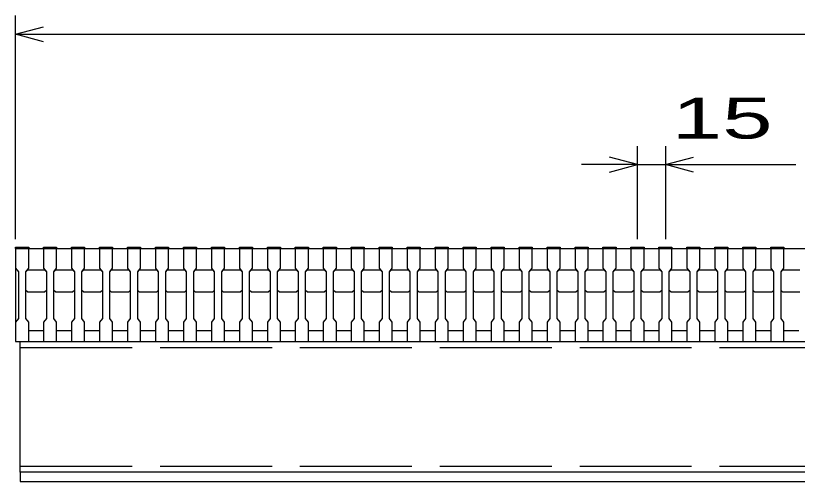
# Model space of a CAD drawing. Units: millimetres, scale not verified. Extents: x -1820 to 1731, y -1282 to 1054.
# Drawn here: x -1419 to -999.8, y -722.5 to -472.5 of the extents above; entities that cross this region are included whole.
import ezdxf
from ezdxf.enums import TextEntityAlignment as Align

# ---------------------------------------------------------------- set-up
doc = ezdxf.new("R2010")
doc.units = ezdxf.units.MM
doc.header["$LTSCALE"] = 10
doc.linetypes.add('DASHED', pattern=[7.5, 6, -1.5])
doc.layers.add('16', color=3, linetype='Continuous', lineweight=25)
doc.layers.add('22', color=4, linetype='Continuous', lineweight=25)
doc.styles.add('ベクトル', font='')
doc.styles.get('ベクトル').set_extended_font_data('ベクトル')

msp = doc.modelspace()

# ---------------------------------------------------------------- linework, layer by layer
at = {"layer": '16'}
for p, q in [((-1419, -597.5), (-1419, -596.8)), ((-1419, -596.8), (-1412, -596.8)), ((-1419, -597.5), (-1419, -608)), ((-1412, -597.5), (-1419, -597.5)), ((-1419, -597.5), (-1419, -641.5)), ((-1419, -597.5), (-424, -597.5)), ((-1412, -596.8), (-1412, -597.5)), ((-1412, -608), (-1412, -597.5)), ((-1404, -597.5), (-1404, -596.8)), ((-1404, -596.8), (-1397, -596.8)), ((-1404, -597.5), (-1404, -608)), ((-1397, -597.5), (-1404, -597.5)), ((-1397, -596.8), (-1397, -597.5)), ((-1397, -608), (-1397, -597.5)), ((-1389, -597.5), (-1389, -596.8)), ((-1389, -596.8), (-1382, -596.8)), ((-1389, -597.5), (-1389, -608)), ((-1382, -597.5), (-1389, -597.5)), ((-1382, -596.8), (-1382, -597.5)), ((-1382, -608), (-1382, -597.5)), ((-1374, -597.5), (-1374, -596.8)), ((-1374, -596.8), (-1367, -596.8)), ((-1374, -597.5), (-1374, -608)), ((-1367, -597.5), (-1374, -597.5)), ((-1367, -596.8), (-1367, -597.5)), ((-1367, -608), (-1367, -597.5)), ((-1359, -597.5), (-1359, -596.8)), ((-1359, -596.8), (-1352, -596.8)), ((-1359, -597.5), (-1359, -608)), ((-1352, -597.5), (-1359, -597.5)), ((-1352, -596.8), (-1352, -597.5)), ((-1352, -608), (-1352, -597.5)), ((-1344, -597.5), (-1344, -596.8)), ((-1344, -596.8), (-1337, -596.8)), ((-1344, -597.5), (-1344, -608)), ((-1337, -597.5), (-1344, -597.5)), ((-1337, -596.8), (-1337, -597.5)), ((-1337, -608), (-1337, -597.5)), ((-1329, -597.5), (-1329, -596.8)), ((-1329, -596.8), (-1322, -596.8)), ((-1329, -597.5), (-1329, -608)), ((-1322, -597.5), (-1329, -597.5)), ((-1322, -596.8), (-1322, -597.5)), ((-1322, -608), (-1322, -597.5)), ((-1314, -597.5), (-1314, -596.8)), ((-1314, -596.8), (-1307, -596.8)), ((-1314, -597.5), (-1314, -608)), ((-1307, -597.5), (-1314, -597.5)), ((-1307, -596.8), (-1307, -597.5)), ((-1307, -608), (-1307, -597.5)), ((-1299, -597.5), (-1299, -596.8)), ((-1299, -596.8), (-1292, -596.8)), ((-1299, -597.5), (-1299, -608)), ((-1292, -597.5), (-1299, -597.5)), ((-1292, -596.8), (-1292, -597.5)), ((-1292, -608), (-1292, -597.5)), ((-1284, -597.5), (-1284, -596.8)), ((-1284, -596.8), (-1277, -596.8)), ((-1284, -597.5), (-1284, -608)), ((-1277, -597.5), (-1284, -597.5)), ((-1277, -596.8), (-1277, -597.5)), ((-1277, -608), (-1277, -597.5)), ((-1269, -597.5), (-1269, -596.8)), ((-1269, -596.8), (-1262, -596.8)), ((-1269, -597.5), (-1269, -608)), ((-1262, -597.5), (-1269, -597.5)), ((-1262, -596.8), (-1262, -597.5)), ((-1262, -608), (-1262, -597.5)), ((-1254, -597.5), (-1254, -596.8)), ((-1254, -596.8), (-1247, -596.8)), ((-1254, -597.5), (-1254, -608)), ((-1247, -597.5), (-1254, -597.5)), ((-1247, -596.8), (-1247, -597.5)), ((-1247, -608), (-1247, -597.5)), ((-1239, -597.5), (-1239, -596.8)), ((-1239, -596.8), (-1232, -596.8)), ((-1239, -597.5), (-1239, -608)), ((-1232, -597.5), (-1239, -597.5)), ((-1232, -596.8), (-1232, -597.5)), ((-1232, -608), (-1232, -597.5)), ((-1224, -597.5), (-1224, -596.8)), ((-1224, -596.8), (-1217, -596.8)), ((-1224, -597.5), (-1224, -608)), ((-1217, -597.5), (-1224, -597.5)), ((-1217, -596.8), (-1217, -597.5)), ((-1217, -608), (-1217, -597.5)), ((-1209, -597.5), (-1209, -596.8)), ((-1209, -596.8), (-1202, -596.8)), ((-1209, -597.5), (-1209, -608)), ((-1202, -597.5), (-1209, -597.5)), ((-1202, -596.8), (-1202, -597.5)), ((-1202, -608), (-1202, -597.5)), ((-1194, -597.5), (-1194, -596.8)), ((-1194, -596.8), (-1187, -596.8)), ((-1194, -597.5), (-1194, -608)), ((-1187, -597.5), (-1194, -597.5)), ((-1187, -596.8), (-1187, -597.5)), ((-1187, -608), (-1187, -597.5)), ((-1179, -597.5), (-1179, -596.8)), ((-1179, -596.8), (-1172, -596.8)), ((-1179, -597.5), (-1179, -608)), ((-1172, -597.5), (-1179, -597.5)), ((-1172, -596.8), (-1172, -597.5)), ((-1172, -608), (-1172, -597.5)), ((-1164, -597.5), (-1164, -596.8)), ((-1164, -596.8), (-1157, -596.8)), ((-1164, -597.5), (-1164, -608)), ((-1157, -597.5), (-1164, -597.5)), ((-1157, -596.8), (-1157, -597.5)), ((-1157, -608), (-1157, -597.5)), ((-1149, -597.5), (-1149, -596.8)), ((-1149, -596.8), (-1142, -596.8)), ((-1149, -597.5), (-1149, -608)), ((-1142, -597.5), (-1149, -597.5)), ((-1142, -596.8), (-1142, -597.5)), ((-1142, -608), (-1142, -597.5)), ((-1134, -597.5), (-1134, -596.8)), ((-1134, -596.8), (-1127, -596.8)), ((-1134, -597.5), (-1134, -608)), ((-1127, -597.5), (-1134, -597.5)), ((-1127, -596.8), (-1127, -597.5)), ((-1127, -608), (-1127, -597.5)), ((-1119, -597.5), (-1119, -596.8)), ((-1119, -596.8), (-1112, -596.8)), ((-1119, -597.5), (-1119, -608)), ((-1112, -597.5), (-1119, -597.5)), ((-1112, -596.8), (-1112, -597.5)), ((-1112, -608), (-1112, -597.5)), ((-1104, -597.5), (-1104, -596.8)), ((-1104, -596.8), (-1097, -596.8)), ((-1104, -597.5), (-1104, -608)), ((-1097, -597.5), (-1104, -597.5)), ((-1097, -596.8), (-1097, -597.5)), ((-1097, -608), (-1097, -597.5)), ((-1089, -597.5), (-1089, -596.8)), ((-1089, -596.8), (-1082, -596.8)), ((-1089, -597.5), (-1089, -608)), ((-1082, -597.5), (-1089, -597.5)), ((-1082, -596.8), (-1082, -597.5)), ((-1082, -608), (-1082, -597.5)), ((-1074, -597.5), (-1074, -596.8)), ((-1074, -596.8), (-1067, -596.8)), ((-1074, -597.5), (-1074, -608)), ((-1067, -597.5), (-1074, -597.5)), ((-1067, -596.8), (-1067, -597.5)), ((-1067, -608), (-1067, -597.5)), ((-1059, -597.5), (-1059, -596.8)), ((-1059, -596.8), (-1052, -596.8)), ((-1059, -597.5), (-1059, -608)), ((-1052, -597.5), (-1059, -597.5)), ((-1052, -596.8), (-1052, -597.5)), ((-1052, -608), (-1052, -597.5)), ((-1044, -597.5), (-1044, -596.8)), ((-1044, -596.8), (-1037, -596.8)), ((-1044, -597.5), (-1044, -608)), ((-1037, -597.5), (-1044, -597.5)), ((-1037, -596.8), (-1037, -597.5)), ((-1037, -608), (-1037, -597.5)), ((-1029, -597.5), (-1029, -596.8)), ((-1029, -596.8), (-1022, -596.8)), ((-1029, -597.5), (-1029, -608)), ((-1022, -597.5), (-1029, -597.5)), ((-1022, -596.8), (-1022, -597.5)), ((-1022, -608), (-1022, -597.5)), ((-1014, -597.5), (-1014, -596.8)), ((-1014, -596.8), (-1007, -596.8)), ((-1014, -597.5), (-1014, -608)), ((-1007, -597.5), (-1014, -597.5)), ((-1007, -596.8), (-1007, -597.5)), ((-1007, -608), (-1007, -597.5)), ((-1419, -608), (-1417.5, -610)), ((-1417.5, -610), (-1417.5, -635)), ((-1413.5, -610), (-1412, -608)), ((-1413.5, -610), (-1412.5, -609)), ((-1413.5, -635), (-1413.5, -610)), ((-1412.5, -609), (-1403.5, -609)), ((-1404, -608), (-1402.5, -610)), ((-1403.5, -609), (-1402.5, -610)), ((-1402.5, -610), (-1402.5, -635)), ((-1398.5, -610), (-1397, -608)), ((-1398.5, -610), (-1397.5, -609)), ((-1398.5, -635), (-1398.5, -610)), ((-1397.5, -609), (-1388.5, -609)), ((-1389, -608), (-1387.5, -610)), ((-1388.5, -609), (-1387.5, -610)), ((-1387.5, -610), (-1387.5, -635)), ((-1383.5, -610), (-1382, -608)), ((-1383.5, -610), (-1382.5, -609)), ((-1383.5, -635), (-1383.5, -610)), ((-1382.5, -609), (-1373.5, -609)), ((-1374, -608), (-1372.5, -610)), ((-1373.5, -609), (-1372.5, -610)), ((-1372.5, -610), (-1372.5, -635)), ((-1368.5, -610), (-1367, -608)), ((-1368.5, -610), (-1367.5, -609)), ((-1368.5, -635), (-1368.5, -610)), ((-1367.5, -609), (-1358.5, -609)), ((-1359, -608), (-1357.5, -610)), ((-1358.5, -609), (-1357.5, -610)), ((-1357.5, -610), (-1357.5, -635)), ((-1353.5, -610), (-1352, -608)), ((-1353.5, -610), (-1352.5, -609)), ((-1353.5, -635), (-1353.5, -610)), ((-1352.5, -609), (-1343.5, -609)), ((-1344, -608), (-1342.5, -610)), ((-1343.5, -609), (-1342.5, -610)), ((-1342.5, -610), (-1342.5, -635)), ((-1338.5, -610), (-1337, -608)), ((-1338.5, -610), (-1337.5, -609)), ((-1338.5, -635), (-1338.5, -610)), ((-1337.5, -609), (-1328.5, -609)), ((-1329, -608), (-1327.5, -610)), ((-1328.5, -609), (-1327.5, -610)), ((-1327.5, -610), (-1327.5, -635)), ((-1323.5, -610), (-1322, -608)), ((-1323.5, -610), (-1322.5, -609)), ((-1323.5, -635), (-1323.5, -610)), ((-1322.5, -609), (-1313.5, -609)), ((-1314, -608), (-1312.5, -610)), ((-1313.5, -609), (-1312.5, -610)), ((-1312.5, -610), (-1312.5, -635)), ((-1308.5, -610), (-1307, -608)), ((-1308.5, -610), (-1307.5, -609)), ((-1308.5, -635), (-1308.5, -610)), ((-1307.5, -609), (-1298.5, -609)), ((-1299, -608), (-1297.5, -610)), ((-1298.5, -609), (-1297.5, -610)), ((-1297.5, -610), (-1297.5, -635)), ((-1293.5, -610), (-1292, -608)), ((-1293.5, -610), (-1292.5, -609)), ((-1293.5, -635), (-1293.5, -610)), ((-1292.5, -609), (-1283.5, -609)), ((-1284, -608), (-1282.5, -610)), ((-1283.5, -609), (-1282.5, -610)), ((-1282.5, -610), (-1282.5, -635)), ((-1278.5, -610), (-1277, -608)), ((-1278.5, -610), (-1277.5, -609)), ((-1278.5, -635), (-1278.5, -610)), ((-1277.5, -609), (-1268.5, -609)), ((-1269, -608), (-1267.5, -610)), ((-1268.5, -609), (-1267.5, -610)), ((-1267.5, -610), (-1267.5, -635)), ((-1263.5, -610), (-1262, -608)), ((-1263.5, -610), (-1262.5, -609)), ((-1263.5, -635), (-1263.5, -610)), ((-1262.5, -609), (-1253.5, -609)), ((-1254, -608), (-1252.5, -610)), ((-1253.5, -609), (-1252.5, -610)), ((-1252.5, -610), (-1252.5, -635)), ((-1248.5, -610), (-1247, -608)), ((-1248.5, -610), (-1247.5, -609)), ((-1248.5, -635), (-1248.5, -610)), ((-1247.5, -609), (-1238.5, -609)), ((-1239, -608), (-1237.5, -610)), ((-1238.5, -609), (-1237.5, -610)), ((-1237.5, -610), (-1237.5, -635)), ((-1233.5, -610), (-1232, -608)), ((-1233.5, -610), (-1232.5, -609)), ((-1233.5, -635), (-1233.5, -610)), ((-1232.5, -609), (-1223.5, -609)), ((-1224, -608), (-1222.5, -610)), ((-1223.5, -609), (-1222.5, -610)), ((-1222.5, -610), (-1222.5, -635)), ((-1218.5, -610), (-1217, -608)), ((-1218.5, -610), (-1217.5, -609)), ((-1218.5, -635), (-1218.5, -610)), ((-1217.5, -609), (-1208.5, -609)), ((-1209, -608), (-1207.5, -610)), ((-1208.5, -609), (-1207.5, -610)), ((-1207.5, -610), (-1207.5, -635)), ((-1203.5, -610), (-1202, -608)), ((-1203.5, -610), (-1202.5, -609)), ((-1203.5, -635), (-1203.5, -610)), ((-1202.5, -609), (-1193.5, -609)), ((-1194, -608), (-1192.5, -610)), ((-1193.5, -609), (-1192.5, -610)), ((-1192.5, -610), (-1192.5, -635)), ((-1188.5, -610), (-1187, -608)), ((-1188.5, -610), (-1187.5, -609)), ((-1188.5, -635), (-1188.5, -610)), ((-1187.5, -609), (-1178.5, -609)), ((-1179, -608), (-1177.5, -610)), ((-1178.5, -609), (-1177.5, -610)), ((-1177.5, -610), (-1177.5, -635)), ((-1173.5, -610), (-1172, -608)), ((-1173.5, -610), (-1172.5, -609)), ((-1173.5, -635), (-1173.5, -610)), ((-1172.5, -609), (-1163.5, -609)), ((-1164, -608), (-1162.5, -610)), ((-1163.5, -609), (-1162.5, -610)), ((-1162.5, -610), (-1162.5, -635)), ((-1158.5, -610), (-1157, -608)), ((-1158.5, -610), (-1157.5, -609)), ((-1158.5, -635), (-1158.5, -610)), ((-1157.5, -609), (-1148.5, -609)), ((-1149, -608), (-1147.5, -610)), ((-1148.5, -609), (-1147.5, -610)), ((-1147.5, -610), (-1147.5, -635)), ((-1143.5, -610), (-1142, -608)), ((-1143.5, -610), (-1142.5, -609)), ((-1143.5, -635), (-1143.5, -610)), ((-1142.5, -609), (-1133.5, -609)), ((-1134, -608), (-1132.5, -610)), ((-1133.5, -609), (-1132.5, -610)), ((-1132.5, -610), (-1132.5, -635)), ((-1128.5, -610), (-1127, -608)), ((-1128.5, -610), (-1127.5, -609)), ((-1128.5, -635), (-1128.5, -610)), ((-1127.5, -609), (-1118.5, -609)), ((-1119, -608), (-1117.5, -610)), ((-1118.5, -609), (-1117.5, -610)), ((-1117.5, -610), (-1117.5, -635)), ((-1113.5, -610), (-1112, -608)), ((-1113.5, -610), (-1112.5, -609)), ((-1113.5, -635), (-1113.5, -610)), ((-1112.5, -609), (-1103.5, -609)), ((-1104, -608), (-1102.5, -610)), ((-1103.5, -609), (-1102.5, -610)), ((-1102.5, -610), (-1102.5, -635)), ((-1098.5, -610), (-1097, -608)), ((-1098.5, -610), (-1097.5, -609)), ((-1098.5, -635), (-1098.5, -610)), ((-1097.5, -609), (-1088.5, -609)), ((-1089, -608), (-1087.5, -610)), ((-1088.5, -609), (-1087.5, -610)), ((-1087.5, -610), (-1087.5, -635)), ((-1083.5, -610), (-1082, -608)), ((-1083.5, -610), (-1082.5, -609)), ((-1083.5, -635), (-1083.5, -610)), ((-1082.5, -609), (-1073.5, -609)), ((-1074, -608), (-1072.5, -610)), ((-1073.5, -609), (-1072.5, -610)), ((-1072.5, -610), (-1072.5, -635)), ((-1068.5, -610), (-1067, -608)), ((-1068.5, -610), (-1067.5, -609)), ((-1068.5, -635), (-1068.5, -610)), ((-1067.5, -609), (-1058.5, -609)), ((-1059, -608), (-1057.5, -610)), ((-1058.5, -609), (-1057.5, -610)), ((-1057.5, -610), (-1057.5, -635)), ((-1053.5, -610), (-1052, -608)), ((-1053.5, -610), (-1052.5, -609)), ((-1053.5, -635), (-1053.5, -610)), ((-1052.5, -609), (-1043.5, -609)), ((-1044, -608), (-1042.5, -610)), ((-1043.5, -609), (-1042.5, -610)), ((-1042.5, -610), (-1042.5, -635)), ((-1038.5, -610), (-1037, -608)), ((-1038.5, -610), (-1037.5, -609)), ((-1038.5, -635), (-1038.5, -610)), ((-1037.5, -609), (-1028.5, -609)), ((-1029, -608), (-1027.5, -610)), ((-1028.5, -609), (-1027.5, -610)), ((-1027.5, -610), (-1027.5, -635)), ((-1023.5, -610), (-1022, -608)), ((-1023.5, -610), (-1022.5, -609)), ((-1023.5, -635), (-1023.5, -610)), ((-1022.5, -609), (-1013.5, -609)), ((-1014, -608), (-1012.5, -610)), ((-1013.5, -609), (-1012.5, -610)), ((-1012.5, -610), (-1012.5, -635)), ((-1008.5, -610), (-1007, -608)), ((-1008.5, -610), (-1007.5, -609)), ((-1008.5, -635), (-1008.5, -610)), ((-1007.5, -609), (-998.5, -609)), ((-1412.5, -621), (-1413.5, -620)), ((-1402.5, -620), (-1403.5, -621)), ((-1397.5, -621), (-1398.5, -620)), ((-1387.5, -620), (-1388.5, -621)), ((-1382.5, -621), (-1383.5, -620)), ((-1372.5, -620), (-1373.5, -621)), ((-1367.5, -621), (-1368.5, -620)), ((-1357.5, -620), (-1358.5, -621)), ((-1352.5, -621), (-1353.5, -620)), ((-1342.5, -620), (-1343.5, -621)), ((-1337.5, -621), (-1338.5, -620)), ((-1327.5, -620), (-1328.5, -621)), ((-1322.5, -621), (-1323.5, -620)), ((-1312.5, -620), (-1313.5, -621)), ((-1307.5, -621), (-1308.5, -620)), ((-1297.5, -620), (-1298.5, -621)), ((-1292.5, -621), (-1293.5, -620)), ((-1282.5, -620), (-1283.5, -621)), ((-1277.5, -621), (-1278.5, -620)), ((-1267.5, -620), (-1268.5, -621)), ((-1262.5, -621), (-1263.5, -620)), ((-1252.5, -620), (-1253.5, -621)), ((-1247.5, -621), (-1248.5, -620)), ((-1237.5, -620), (-1238.5, -621)), ((-1232.5, -621), (-1233.5, -620)), ((-1222.5, -620), (-1223.5, -621)), ((-1217.5, -621), (-1218.5, -620)), ((-1207.5, -620), (-1208.5, -621)), ((-1202.5, -621), (-1203.5, -620)), ((-1192.5, -620), (-1193.5, -621)), ((-1187.5, -621), (-1188.5, -620)), ((-1177.5, -620), (-1178.5, -621)), ((-1172.5, -621), (-1173.5, -620)), ((-1162.5, -620), (-1163.5, -621)), ((-1157.5, -621), (-1158.5, -620)), ((-1147.5, -620), (-1148.5, -621)), ((-1142.5, -621), (-1143.5, -620)), ((-1132.5, -620), (-1133.5, -621)), ((-1127.5, -621), (-1128.5, -620)), ((-1117.5, -620), (-1118.5, -621)), ((-1112.5, -621), (-1113.5, -620)), ((-1102.5, -620), (-1103.5, -621)), ((-1097.5, -621), (-1098.5, -620)), ((-1087.5, -620), (-1088.5, -621)), ((-1082.5, -621), (-1083.5, -620)), ((-1072.5, -620), (-1073.5, -621)), ((-1067.5, -621), (-1068.5, -620)), ((-1057.5, -620), (-1058.5, -621)), ((-1052.5, -621), (-1053.5, -620)), ((-1042.5, -620), (-1043.5, -621)), ((-1037.5, -621), (-1038.5, -620)), ((-1027.5, -620), (-1028.5, -621)), ((-1022.5, -621), (-1023.5, -620)), ((-1012.5, -620), (-1013.5, -621)), ((-1007.5, -621), (-1008.5, -620)), ((-1403.5, -621), (-1412.5, -621)), ((-1388.5, -621), (-1397.5, -621)), ((-1373.5, -621), (-1382.5, -621)), ((-1358.5, -621), (-1367.5, -621)), ((-1343.5, -621), (-1352.5, -621)), ((-1328.5, -621), (-1337.5, -621)), ((-1313.5, -621), (-1322.5, -621)), ((-1298.5, -621), (-1307.5, -621)), ((-1283.5, -621), (-1292.5, -621)), ((-1268.5, -621), (-1277.5, -621)), ((-1253.5, -621), (-1262.5, -621)), ((-1238.5, -621), (-1247.5, -621)), ((-1223.5, -621), (-1232.5, -621)), ((-1208.5, -621), (-1217.5, -621)), ((-1193.5, -621), (-1202.5, -621)), ((-1178.5, -621), (-1187.5, -621)), ((-1163.5, -621), (-1172.5, -621)), ((-1148.5, -621), (-1157.5, -621)), ((-1133.5, -621), (-1142.5, -621)), ((-1118.5, -621), (-1127.5, -621)), ((-1103.5, -621), (-1112.5, -621)), ((-1088.5, -621), (-1097.5, -621)), ((-1073.5, -621), (-1082.5, -621)), ((-1058.5, -621), (-1067.5, -621)), ((-1043.5, -621), (-1052.5, -621)), ((-1028.5, -621), (-1037.5, -621)), ((-1013.5, -621), (-1022.5, -621)), ((-998.5, -621), (-1007.5, -621)), ((-1417.5, -635), (-1419, -637)), ((-1419, -637), (-1419, -647.5)), ((-1412, -637), (-1413.5, -635)), ((-1412, -647.5), (-1412, -637)), ((-1402.5, -635), (-1404, -637)), ((-1404, -637), (-1404, -647.5)), ((-1397, -637), (-1398.5, -635)), ((-1397, -647.5), (-1397, -637)), ((-1387.5, -635), (-1389, -637)), ((-1389, -637), (-1389, -647.5)), ((-1382, -637), (-1383.5, -635)), ((-1382, -647.5), (-1382, -637)), ((-1372.5, -635), (-1374, -637)), ((-1374, -637), (-1374, -647.5)), ((-1367, -637), (-1368.5, -635)), ((-1367, -647.5), (-1367, -637)), ((-1357.5, -635), (-1359, -637)), ((-1359, -637), (-1359, -647.5)), ((-1352, -637), (-1353.5, -635)), ((-1352, -647.5), (-1352, -637)), ((-1342.5, -635), (-1344, -637)), ((-1344, -637), (-1344, -647.5)), ((-1337, -637), (-1338.5, -635)), ((-1337, -647.5), (-1337, -637)), ((-1327.5, -635), (-1329, -637)), ((-1329, -637), (-1329, -647.5)), ((-1322, -637), (-1323.5, -635)), ((-1322, -647.5), (-1322, -637)), ((-1312.5, -635), (-1314, -637)), ((-1314, -637), (-1314, -647.5)), ((-1307, -637), (-1308.5, -635)), ((-1307, -647.5), (-1307, -637)), ((-1297.5, -635), (-1299, -637)), ((-1299, -637), (-1299, -647.5)), ((-1292, -637), (-1293.5, -635)), ((-1292, -647.5), (-1292, -637)), ((-1282.5, -635), (-1284, -637)), ((-1284, -637), (-1284, -647.5)), ((-1277, -637), (-1278.5, -635)), ((-1277, -647.5), (-1277, -637)), ((-1267.5, -635), (-1269, -637)), ((-1269, -637), (-1269, -647.5)), ((-1262, -637), (-1263.5, -635)), ((-1262, -647.5), (-1262, -637)), ((-1252.5, -635), (-1254, -637)), ((-1254, -637), (-1254, -647.5)), ((-1247, -637), (-1248.5, -635)), ((-1247, -647.5), (-1247, -637)), ((-1237.5, -635), (-1239, -637)), ((-1239, -637), (-1239, -647.5)), ((-1232, -637), (-1233.5, -635)), ((-1232, -647.5), (-1232, -637)), ((-1222.5, -635), (-1224, -637)), ((-1224, -637), (-1224, -647.5)), ((-1217, -637), (-1218.5, -635)), ((-1217, -647.5), (-1217, -637)), ((-1207.5, -635), (-1209, -637)), ((-1209, -637), (-1209, -647.5)), ((-1202, -637), (-1203.5, -635)), ((-1202, -647.5), (-1202, -637)), ((-1192.5, -635), (-1194, -637)), ((-1194, -637), (-1194, -647.5)), ((-1187, -637), (-1188.5, -635)), ((-1187, -647.5), (-1187, -637)), ((-1177.5, -635), (-1179, -637)), ((-1179, -637), (-1179, -647.5)), ((-1172, -637), (-1173.5, -635)), ((-1172, -647.5), (-1172, -637)), ((-1162.5, -635), (-1164, -637)), ((-1164, -637), (-1164, -647.5)), ((-1157, -637), (-1158.5, -635)), ((-1157, -647.5), (-1157, -637)), ((-1147.5, -635), (-1149, -637)), ((-1149, -637), (-1149, -647.5)), ((-1142, -637), (-1143.5, -635)), ((-1142, -647.5), (-1142, -637)), ((-1132.5, -635), (-1134, -637)), ((-1134, -637), (-1134, -647.5)), ((-1127, -637), (-1128.5, -635)), ((-1127, -647.5), (-1127, -637)), ((-1117.5, -635), (-1119, -637)), ((-1119, -637), (-1119, -647.5)), ((-1112, -637), (-1113.5, -635)), ((-1112, -647.5), (-1112, -637)), ((-1102.5, -635), (-1104, -637)), ((-1104, -637), (-1104, -647.5)), ((-1097, -637), (-1098.5, -635)), ((-1097, -647.5), (-1097, -637)), ((-1087.5, -635), (-1089, -637)), ((-1089, -637), (-1089, -647.5)), ((-1082, -637), (-1083.5, -635)), ((-1082, -647.5), (-1082, -637)), ((-1072.5, -635), (-1074, -637)), ((-1074, -637), (-1074, -647.5)), ((-1067, -637), (-1068.5, -635)), ((-1067, -647.5), (-1067, -637)), ((-1057.5, -635), (-1059, -637)), ((-1059, -637), (-1059, -647.5)), ((-1052, -637), (-1053.5, -635)), ((-1052, -647.5), (-1052, -637)), ((-1042.5, -635), (-1044, -637)), ((-1044, -637), (-1044, -647.5)), ((-1037, -637), (-1038.5, -635)), ((-1037, -647.5), (-1037, -637)), ((-1027.5, -635), (-1029, -637)), ((-1029, -637), (-1029, -647.5)), ((-1022, -637), (-1023.5, -635)), ((-1022, -647.5), (-1022, -637)), ((-1012.5, -635), (-1014, -637)), ((-1014, -637), (-1014, -647.5)), ((-1007, -637), (-1008.5, -635)), ((-1007, -647.5), (-1007, -637)), ((-1412, -641.5), (-1404, -641.5)), ((-1397, -641.5), (-1389, -641.5)), ((-1382, -641.5), (-1374, -641.5)), ((-1367, -641.5), (-1359, -641.5)), ((-1352, -641.5), (-1344, -641.5)), ((-1337, -641.5), (-1329, -641.5)), ((-1322, -641.5), (-1314, -641.5)), ((-1307, -641.5), (-1299, -641.5)), ((-1292, -641.5), (-1284, -641.5)), ((-1277, -641.5), (-1269, -641.5)), ((-1262, -641.5), (-1254, -641.5)), ((-1247, -641.5), (-1239, -641.5)), ((-1232, -641.5), (-1224, -641.5)), ((-1217, -641.5), (-1209, -641.5)), ((-1202, -641.5), (-1194, -641.5)), ((-1187, -641.5), (-1179, -641.5)), ((-1172, -641.5), (-1164, -641.5)), ((-1157, -641.5), (-1149, -641.5)), ((-1142, -641.5), (-1134, -641.5)), ((-1127, -641.5), (-1119, -641.5)), ((-1112, -641.5), (-1104, -641.5)), ((-1097, -641.5), (-1089, -641.5)), ((-1082, -641.5), (-1074, -641.5)), ((-1067, -641.5), (-1059, -641.5)), ((-1052, -641.5), (-1044, -641.5)), ((-1037, -641.5), (-1029, -641.5)), ((-1022, -641.5), (-1014, -641.5)), ((-1007, -641.5), (-999, -641.5)), ((-1419, -647.5), (-1412, -647.5)), ((-1416.5, -647.5), (-426.5, -647.5)), ((-1416.5, -717.5), (-1416.5, -647.5)), ((-1404, -647.5), (-1397, -647.5)), ((-1389, -647.5), (-1382, -647.5)), ((-1374, -647.5), (-1367, -647.5)), ((-1359, -647.5), (-1352, -647.5)), ((-1344, -647.5), (-1337, -647.5)), ((-1329, -647.5), (-1322, -647.5)), ((-1314, -647.5), (-1307, -647.5)), ((-1299, -647.5), (-1292, -647.5)), ((-1284, -647.5), (-1277, -647.5)), ((-1269, -647.5), (-1262, -647.5)), ((-1254, -647.5), (-1247, -647.5)), ((-1239, -647.5), (-1232, -647.5)), ((-1224, -647.5), (-1217, -647.5)), ((-1209, -647.5), (-1202, -647.5)), ((-1194, -647.5), (-1187, -647.5)), ((-1179, -647.5), (-1172, -647.5)), ((-1164, -647.5), (-1157, -647.5)), ((-1149, -647.5), (-1142, -647.5)), ((-1134, -647.5), (-1127, -647.5)), ((-1119, -647.5), (-1112, -647.5)), ((-1104, -647.5), (-1097, -647.5)), ((-1089, -647.5), (-1082, -647.5)), ((-1074, -647.5), (-1067, -647.5)), ((-1059, -647.5), (-1052, -647.5)), ((-1044, -647.5), (-1037, -647.5)), ((-1029, -647.5), (-1022, -647.5)), ((-1014, -647.5), (-1007, -647.5)), ((-426.5, -717.5), (-1416.5, -717.5)), ((-1416.5, -717.5), (-1416.5, -722.5)), ((-426.5, -717.5), (-1416.5, -717.5)), ((-1416.5, -722.5), (-426.5, -722.5))]:
    msp.add_line(p, q, dxfattribs=at)
at = {"layer": '16', "linetype": 'DASHED'}
for p, q in [((-1416.5, -650.7), (-426.5, -650.7)), ((-1416.5, -714.3), (-426.5, -714.3))]:
    msp.add_line(p, q, dxfattribs=at)
at = {"layer": '22'}
for p, q in [((-1419, -592.5), (-1419, -472.5)), ((-1419, -482.5), (-1404, -478.5)), ((-1404, -486.5), (-1419, -482.5)), ((-1419, -482.5), (-424, -482.5)), ((-1085.5, -592.5), (-1085.5, -542.5)), ((-1070.5, -542.5), (-1070.5, -592.5)), ((-1085.5, -552.5), (-1100.5, -548.5)), ((-1070.5, -552.5), (-1055.5, -548.5)), ((-1085.5, -552.5), (-1115.5, -552.5)), ((-1100.5, -556.5), (-1085.5, -552.5)), ((-1085.5, -552.5), (-1070.5, -552.5)), ((-1055.5, -556.5), (-1070.5, -552.5)), ((-1070.5, -552.5), (-1000.5, -552.5))]:
    msp.add_line(p, q, dxfattribs=at)

# ---------------------------------------------------------------- texts
at = {"layer": '22', "color": 2, "style": 'ベクトル', "width": 1.65}
msp.add_text(' 15 ', height=21.99, dxfattribs=at).set_placement((-1080.5, -527.5), align=Align.MIDDLE_LEFT)

doc.saveas('drawing.dxf')
